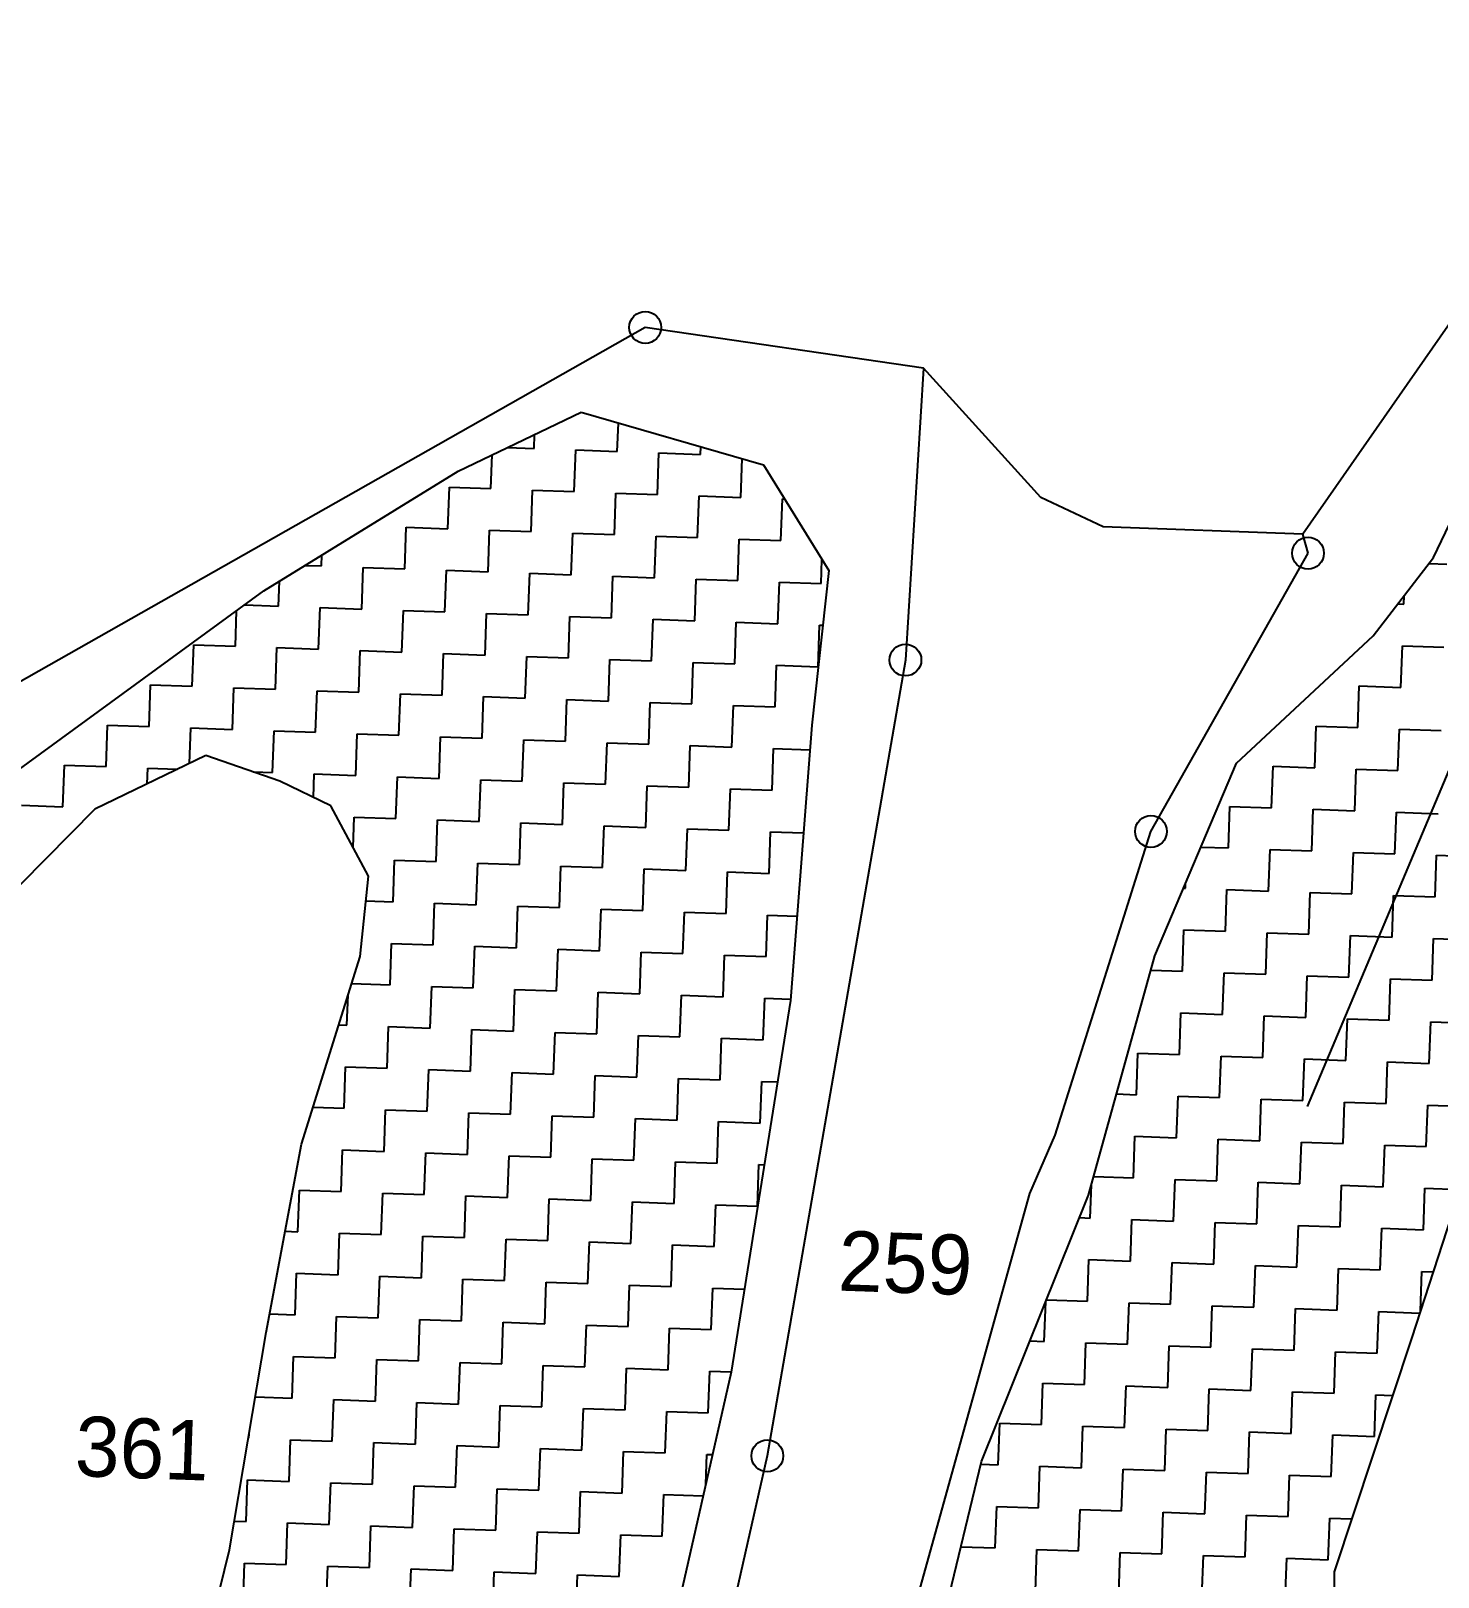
# Model space of a CAD drawing. Header units: metres. Extents: x 287345 to 291891, y 1993918 to 1999987.
# Drawn here: x 287882.8 to 288222.7, y 1998601.2 to 1998974.8 of the extents above; entities that cross this region are included whole.
import ezdxf
from ezdxf.enums import TextEntityAlignment as Align

# ---------------------------------------------------------------- set-up
doc = ezdxf.new("R2010")
doc.units = ezdxf.units.M
doc.header["$MEASUREMENT"] = 0
for name, color, linetype in [('POLY_HATCH', 12, 'Continuous'), ('POLY_PARCEL', 6, 'Continuous'), ('TEXT_PARCEL', 7, 'Continuous'), ('V_BOUND_LINE', 7, 'Continuous')]:
    doc.layers.add(name, color=color, linetype=linetype)
doc.styles.add('TEXT_MAP', font='')
doc.styles.get('TEXT_MAP').set_extended_font_data('Kruti Dev 050')

msp = doc.modelspace()

# ---------------------------------------------------------------- linework, layer by layer
msp.add_lwpolyline([(288266.86, 1998894.86), (288191.08, 1998714.9)])
for centre in [(288031.22, 1998903.19), (288191.32, 1998848.64), (288094.06, 1998822.82), (288153.38, 1998781.4), (288060.71, 1998630.52)]:
    msp.add_circle(centre, 3.85)
at = {"layer": 'POLY_HATCH'}
for p, q in [((287986.02, 1998868.45), (288015.72, 1998882.69)), ((288015.72, 1998882.69), (288059.76, 1998870.01)), ((288221.65, 1998847.61), (288236.66, 1998879.04)), ((287939.11, 1998839.54), (287986.02, 1998868.45)), ((288059.76, 1998870.01), (288075.54, 1998844.44)), ((288207.07, 1998828.67), (288221.65, 1998847.61)), ((288075.54, 1998844.44), (288071.44, 1998807.07)), ((287879.16, 1998795.8), (287939.11, 1998839.54)), ((288174, 1998797.88), (288207.07, 1998828.67)), ((288071.44, 1998807.07), (288066.3, 1998740.55)), ((287925.12, 1998799.77), (287898.24, 1998786.82)), ((287942.97, 1998793.58), (287925.12, 1998799.77)), ((288154.28, 1998751.33), (288174, 1998797.88)), ((287955.27, 1998787.58), (287942.97, 1998793.58)), ((287898.24, 1998786.82), (287866.51, 1998754.59)), ((287964.4, 1998770.58), (287955.27, 1998787.58)), ((287962.33, 1998751.2), (287964.4, 1998770.58)), ((287948.21, 1998705.85), (287962.33, 1998751.2)), ((288138.33, 1998693.53), (288154.28, 1998751.33)), ((288066.3, 1998740.55), (288052, 1998650.73)), ((288235.01, 1998716.54), (288216.29, 1998658.84)), ((287939.65, 1998660.29), (287948.21, 1998705.85)), ((288112.42, 1998629.14), (288138.33, 1998693.53)), ((287930.84, 1998607.8), (287939.65, 1998660.29)), ((288216.29, 1998658.84), (288197.61, 1998602.53)), ((288052, 1998650.73), (288038.83, 1998592.83)), ((288092.86, 1998547.84), (288112.42, 1998629.14)), ((287919.49, 1998562.34), (287930.84, 1998607.8)), ((288197.61, 1998602.53), (288197.77, 1998567.78))]:
    msp.add_line(p, q, dxfattribs=at)
at = {"layer": 'POLY_HATCH', "linetype": 'Continuous'}
for p, q in [((288024.48, 1998873.24), (288024.73, 1998880.09)), ((288004.37, 1998873.95), (288004.49, 1998877.31)), ((287993.96, 1998864.25), (287994.25, 1998872.4)), ((287997.96, 1998874.17), (288004.37, 1998873.95)), ((288014.07, 1998863.54), (288014.43, 1998873.59)), ((288014.43, 1998873.59), (288024.48, 1998873.24)), ((288034.18, 1998862.83), (288034.54, 1998872.88)), ((288034.54, 1998872.88), (288044.59, 1998872.52)), ((288044.59, 1998872.52), (288044.66, 1998874.36)), ((288054.29, 1998862.11), (288054.62, 1998871.49)), ((287983.55, 1998854.55), (287983.91, 1998864.6)), ((287983.91, 1998864.6), (287993.96, 1998864.25)), ((288003.66, 1998853.84), (288004.02, 1998863.89)), ((288004.02, 1998863.89), (288014.07, 1998863.54)), ((288023.77, 1998853.13), (288024.13, 1998863.18)), ((288024.13, 1998863.18), (288034.18, 1998862.83)), ((288043.88, 1998852.42), (288044.24, 1998862.47)), ((288044.24, 1998862.47), (288054.29, 1998862.11)), ((288063.99, 1998851.7), (288064.35, 1998861.76)), ((288064.35, 1998861.76), (288064.87, 1998861.74)), ((287973.14, 1998844.85), (287973.5, 1998854.91)), ((287973.5, 1998854.91), (287983.55, 1998854.55)), ((287993.25, 1998844.14), (287993.61, 1998854.19)), ((287993.61, 1998854.19), (288003.66, 1998853.84)), ((288013.36, 1998843.43), (288013.72, 1998853.48)), ((288013.72, 1998853.48), (288023.77, 1998853.13)), ((288033.47, 1998842.72), (288033.83, 1998852.77)), ((288033.83, 1998852.77), (288043.88, 1998852.42)), ((288053.58, 1998842.01), (288053.94, 1998852.06)), ((288053.94, 1998852.06), (288063.99, 1998851.7)), ((287953.03, 1998845.56), (287953.13, 1998848.18)), ((288073.69, 1998841.29), (288073.89, 1998847.11)), ((288220.54, 1998846.16), (288224.86, 1998846.01)), ((287949.11, 1998845.7), (287953.03, 1998845.56)), ((287962.73, 1998835.15), (287963.09, 1998845.21)), ((287963.09, 1998845.21), (287973.14, 1998844.85)), ((287982.84, 1998834.44), (287983.2, 1998844.5)), ((287983.2, 1998844.5), (287993.25, 1998844.14)), ((288002.95, 1998833.73), (288003.31, 1998843.78)), ((288003.31, 1998843.78), (288013.36, 1998843.43)), ((288023.06, 1998833.02), (288023.42, 1998843.07)), ((288023.42, 1998843.07), (288033.47, 1998842.72)), ((288043.17, 1998832.31), (288043.52, 1998842.36)), ((288043.52, 1998842.36), (288053.58, 1998842.01)), ((287942.62, 1998835.86), (287942.84, 1998841.84)), ((288063.28, 1998831.59), (288063.63, 1998841.65)), ((288063.63, 1998841.65), (288073.69, 1998841.29)), ((287934.47, 1998836.15), (287942.62, 1998835.86)), ((287952.32, 1998825.45), (287952.68, 1998835.51)), ((287952.68, 1998835.51), (287962.73, 1998835.15)), ((288213, 1998836.36), (288214.45, 1998836.31)), ((288214.45, 1998836.31), (288214.52, 1998838.35)), ((287932.21, 1998826.17), (287932.52, 1998834.73)), ((287972.43, 1998824.74), (287972.79, 1998834.8)), ((287972.79, 1998834.8), (287982.84, 1998834.44)), ((287992.54, 1998824.03), (287992.9, 1998834.09)), ((287992.9, 1998834.09), (288002.95, 1998833.73)), ((288012.65, 1998823.32), (288013.01, 1998833.37)), ((288013.01, 1998833.37), (288023.06, 1998833.02)), ((288032.76, 1998822.61), (288033.11, 1998832.66)), ((288033.11, 1998832.66), (288043.17, 1998832.31)), ((288052.87, 1998821.9), (288053.22, 1998831.95)), ((288053.22, 1998831.95), (288063.28, 1998831.59)), ((288072.98, 1998821.18), (288073.33, 1998831.24)), ((288073.33, 1998831.24), (288074.09, 1998831.21)), ((287921.8, 1998816.47), (287922.16, 1998826.52)), ((287922.16, 1998826.52), (287932.21, 1998826.17)), ((287941.91, 1998815.76), (287942.27, 1998825.81)), ((287942.27, 1998825.81), (287952.32, 1998825.45)), ((287962.02, 1998815.04), (287962.38, 1998825.1)), ((287962.38, 1998825.1), (287972.43, 1998824.74)), ((287982.13, 1998814.33), (287982.49, 1998824.39)), ((287982.49, 1998824.39), (287992.54, 1998824.03)), ((288002.24, 1998813.62), (288002.6, 1998823.68)), ((288002.6, 1998823.68), (288012.65, 1998823.32)), ((288213.74, 1998816.2), (288214.1, 1998826.26)), ((288214.1, 1998826.26), (288224.15, 1998825.9)), ((288022.35, 1998812.91), (288022.7, 1998822.96)), ((288022.7, 1998822.96), (288032.76, 1998822.61)), ((288042.46, 1998812.2), (288042.81, 1998822.25)), ((288042.81, 1998822.25), (288052.87, 1998821.9)), ((288062.57, 1998811.49), (288062.92, 1998821.54)), ((288062.92, 1998821.54), (288072.98, 1998821.18)), ((287911.39, 1998806.77), (287911.75, 1998816.82)), ((287911.75, 1998816.82), (287921.8, 1998816.47)), ((288203.33, 1998806.5), (288203.69, 1998816.56)), ((288203.69, 1998816.56), (288213.74, 1998816.2)), ((287931.5, 1998806.06), (287931.86, 1998816.11)), ((287931.86, 1998816.11), (287941.91, 1998815.76)), ((287951.61, 1998805.35), (287951.97, 1998815.4)), ((287951.97, 1998815.4), (287962.02, 1998815.04)), ((287971.72, 1998804.63), (287972.08, 1998814.69)), ((287972.08, 1998814.69), (287982.13, 1998814.33)), ((287991.83, 1998803.92), (287992.18, 1998813.98)), ((287992.18, 1998813.98), (288002.24, 1998813.62)), ((288011.94, 1998803.21), (288012.29, 1998813.26)), ((288012.29, 1998813.26), (288022.35, 1998812.91)), ((288032.05, 1998802.5), (288032.4, 1998812.55)), ((288032.4, 1998812.55), (288042.46, 1998812.2)), ((288052.16, 1998801.79), (288052.51, 1998811.84)), ((288052.51, 1998811.84), (288062.57, 1998811.49)), ((287900.98, 1998797.07), (287901.34, 1998807.12)), ((287901.34, 1998807.12), (287911.39, 1998806.77)), ((287921.14, 1998797.85), (287921.45, 1998806.41)), ((287921.45, 1998806.41), (287931.5, 1998806.06)), ((287941.2, 1998795.65), (287941.56, 1998805.7)), ((287941.56, 1998805.7), (287951.61, 1998805.35)), ((287961.31, 1998794.93), (287961.67, 1998804.99)), ((287961.67, 1998804.99), (287971.72, 1998804.63)), ((288192.92, 1998796.81), (288193.27, 1998806.86)), ((288193.27, 1998806.86), (288203.33, 1998806.5)), ((288213.03, 1998796.09), (288213.38, 1998806.15)), ((288213.38, 1998806.15), (288223.44, 1998805.79)), ((287981.42, 1998794.22), (287981.77, 1998804.28)), ((287981.77, 1998804.28), (287991.83, 1998803.92)), ((288001.53, 1998793.51), (288001.88, 1998803.57)), ((288001.88, 1998803.57), (288011.94, 1998803.21)), ((288021.64, 1998792.8), (288021.99, 1998802.85)), ((288021.99, 1998802.85), (288032.05, 1998802.5)), ((288041.75, 1998792.09), (288042.1, 1998802.14)), ((288042.1, 1998802.14), (288052.16, 1998801.79)), ((288061.85, 1998791.38), (288062.21, 1998801.43)), ((288062.21, 1998801.43), (288070.98, 1998801.12)), ((287890.57, 1998787.37), (287890.93, 1998797.43)), ((287890.93, 1998797.43), (287900.98, 1998797.07)), ((287910.9, 1998792.92), (287911.04, 1998796.71)), ((287911.04, 1998796.71), (287918.25, 1998796.46)), ((287936.52, 1998795.81), (287941.2, 1998795.65)), ((287951.06, 1998789.64), (287951.26, 1998795.29)), ((287951.26, 1998795.29), (287961.31, 1998794.93)), ((287971.01, 1998784.52), (287971.36, 1998794.58)), ((287971.36, 1998794.58), (287981.42, 1998794.22)), ((287991.12, 1998783.81), (287991.47, 1998793.87)), ((287991.47, 1998793.87), (288001.53, 1998793.51)), ((288182.51, 1998787.11), (288182.86, 1998797.16)), ((288182.86, 1998797.16), (288192.92, 1998796.81)), ((288202.62, 1998786.4), (288202.97, 1998796.45)), ((288202.97, 1998796.45), (288213.03, 1998796.09)), ((288011.23, 1998783.1), (288011.58, 1998793.16)), ((288011.58, 1998793.16), (288021.64, 1998792.8)), ((288031.34, 1998782.39), (288031.69, 1998792.44)), ((288031.69, 1998792.44), (288041.75, 1998792.09)), ((288051.44, 1998781.68), (288051.8, 1998791.73)), ((288051.8, 1998791.73), (288061.85, 1998791.38)), ((287880.52, 1998787.73), (287890.57, 1998787.37)), ((288172.1, 1998777.41), (288172.45, 1998787.46)), ((288172.45, 1998787.46), (288182.51, 1998787.11)), ((288192.21, 1998776.7), (288192.56, 1998786.75)), ((288192.56, 1998786.75), (288202.62, 1998786.4)), ((287960.69, 1998777.49), (287960.95, 1998784.88)), ((287960.95, 1998784.88), (287971.01, 1998784.52)), ((287980.71, 1998774.11), (287981.06, 1998784.17)), ((287981.06, 1998784.17), (287991.12, 1998783.81)), ((288000.82, 1998773.4), (288001.17, 1998783.46)), ((288001.17, 1998783.46), (288011.23, 1998783.1)), ((288020.93, 1998772.69), (288021.28, 1998782.75)), ((288021.28, 1998782.75), (288031.34, 1998782.39)), ((288212.32, 1998775.99), (288212.67, 1998786.04)), ((288212.67, 1998786.04), (288222.73, 1998785.68)), ((288041.03, 1998771.98), (288041.39, 1998782.03)), ((288041.39, 1998782.03), (288051.44, 1998781.68)), ((288061.14, 1998771.27), (288061.5, 1998781.32)), ((288061.5, 1998781.32), (288069.43, 1998781.04)), ((288165.43, 1998777.64), (288172.1, 1998777.41)), ((288181.8, 1998767), (288182.15, 1998777.05)), ((288182.15, 1998777.05), (288192.21, 1998776.7)), ((288201.91, 1998766.29), (288202.26, 1998776.34)), ((288202.26, 1998776.34), (288212.32, 1998775.99)), ((288222.02, 1998765.58), (288222.37, 1998775.63)), ((288222.37, 1998775.63), (288232.43, 1998775.27)), ((287970.3, 1998764.42), (287970.65, 1998774.47)), ((287970.65, 1998774.47), (287980.71, 1998774.11)), ((287990.41, 1998763.7), (287990.76, 1998773.76)), ((287990.76, 1998773.76), (288000.82, 1998773.4)), ((288010.51, 1998762.99), (288010.87, 1998773.05)), ((288010.87, 1998773.05), (288020.93, 1998772.69)), ((288030.62, 1998762.28), (288030.98, 1998772.34)), ((288030.98, 1998772.34), (288041.03, 1998771.98)), ((288050.73, 1998761.57), (288051.09, 1998771.62)), ((288051.09, 1998771.62), (288061.14, 1998771.27)), ((288161.23, 1998767.73), (288161.69, 1998767.71)), ((288161.69, 1998767.71), (288161.73, 1998768.91)), ((287963.77, 1998764.65), (287970.3, 1998764.42)), ((287980, 1998754.01), (287980.35, 1998764.06)), ((287980.35, 1998764.06), (287990.41, 1998763.7)), ((288171.39, 1998757.3), (288171.74, 1998767.35)), ((288171.74, 1998767.35), (288181.8, 1998767)), ((288191.5, 1998756.59), (288191.85, 1998766.64)), ((288191.85, 1998766.64), (288201.91, 1998766.29)), ((288211.6, 1998755.88), (288211.96, 1998765.93)), ((288211.96, 1998765.93), (288222.02, 1998765.58)), ((288000.1, 1998753.29), (288000.46, 1998763.35)), ((288000.46, 1998763.35), (288010.51, 1998762.99)), ((288020.21, 1998752.58), (288020.57, 1998762.64)), ((288020.57, 1998762.64), (288030.62, 1998762.28)), ((288040.32, 1998751.87), (288040.68, 1998761.92)), ((288040.68, 1998761.92), (288050.73, 1998761.57)), ((288060.43, 1998751.16), (288060.79, 1998761.21)), ((288060.79, 1998761.21), (288067.88, 1998760.96)), ((288160.98, 1998747.6), (288161.33, 1998757.66)), ((288161.33, 1998757.66), (288171.39, 1998757.3)), ((288181.09, 1998746.89), (288181.44, 1998756.94)), ((288181.44, 1998756.94), (288191.5, 1998756.59)), ((287969.59, 1998744.31), (287969.94, 1998754.36)), ((287969.94, 1998754.36), (287980, 1998754.01)), ((287989.69, 1998743.59), (287990.05, 1998753.65)), ((287990.05, 1998753.65), (288000.1, 1998753.29)), ((288009.8, 1998742.88), (288010.16, 1998752.94)), ((288010.16, 1998752.94), (288020.21, 1998752.58)), ((288201.19, 1998746.18), (288201.55, 1998756.23)), ((288201.55, 1998756.23), (288211.6, 1998755.88)), ((288221.3, 1998745.47), (288221.66, 1998755.52)), ((288221.66, 1998755.52), (288231.71, 1998755.16)), ((288029.91, 1998742.17), (288030.27, 1998752.23)), ((288030.27, 1998752.23), (288040.32, 1998751.87)), ((288050.02, 1998741.46), (288050.38, 1998751.51)), ((288050.38, 1998751.51), (288060.43, 1998751.16)), ((288153.33, 1998747.87), (288160.98, 1998747.6)), ((288170.68, 1998737.19), (288171.03, 1998747.25)), ((288171.03, 1998747.25), (288181.09, 1998746.89)), ((288190.78, 1998736.48), (288191.14, 1998746.53)), ((288191.14, 1998746.53), (288201.19, 1998746.18)), ((288210.89, 1998735.77), (288211.25, 1998745.82)), ((288211.25, 1998745.82), (288221.3, 1998745.47)), ((287959.18, 1998734.61), (287959.43, 1998741.9)), ((287960.28, 1998744.64), (287969.59, 1998744.31)), ((287979.28, 1998733.9), (287979.64, 1998743.95)), ((287979.64, 1998743.95), (287989.69, 1998743.59)), ((287999.39, 1998733.18), (287999.75, 1998743.24)), ((287999.75, 1998743.24), (288009.8, 1998742.88)), ((288019.5, 1998732.47), (288019.86, 1998742.53)), ((288019.86, 1998742.53), (288029.91, 1998742.17)), ((288039.61, 1998731.76), (288039.97, 1998741.82)), ((288039.97, 1998741.82), (288050.02, 1998741.46)), ((288059.72, 1998731.05), (288060.08, 1998741.1)), ((288060.08, 1998741.1), (288066.33, 1998740.88)), ((287957.18, 1998734.68), (287959.18, 1998734.61)), ((287968.87, 1998724.2), (287969.23, 1998734.25)), ((287969.23, 1998734.25), (287979.28, 1998733.9)), ((288160.26, 1998727.49), (288160.62, 1998737.55)), ((288160.62, 1998737.55), (288170.68, 1998737.19)), ((288180.37, 1998726.78), (288180.73, 1998736.83)), ((288180.73, 1998736.83), (288190.78, 1998736.48)), ((288200.48, 1998726.07), (288200.84, 1998736.12)), ((288200.84, 1998736.12), (288210.89, 1998735.77)), ((288220.59, 1998725.36), (288220.95, 1998735.41)), ((288220.95, 1998735.41), (288231, 1998735.06)), ((287988.98, 1998723.49), (287989.34, 1998733.54)), ((287989.34, 1998733.54), (287999.39, 1998733.18)), ((288009.09, 1998722.77), (288009.45, 1998732.83)), ((288009.45, 1998732.83), (288019.5, 1998732.47)), ((288029.2, 1998722.06), (288029.56, 1998732.12)), ((288029.56, 1998732.12), (288039.61, 1998731.76)), ((288049.31, 1998721.35), (288049.67, 1998731.41)), ((288049.67, 1998731.41), (288059.72, 1998731.05)), ((288149.85, 1998717.79), (288150.21, 1998727.85)), ((288150.21, 1998727.85), (288160.26, 1998727.49)), ((288169.96, 1998717.08), (288170.32, 1998727.14)), ((288170.32, 1998727.14), (288180.37, 1998726.78)), ((287958.46, 1998714.5), (287958.82, 1998724.55)), ((287958.82, 1998724.55), (287968.87, 1998724.2)), ((287978.57, 1998713.79), (287978.93, 1998723.84)), ((287978.93, 1998723.84), (287988.98, 1998723.49)), ((287998.68, 1998713.08), (287999.04, 1998723.13)), ((287999.04, 1998723.13), (288009.09, 1998722.77)), ((288190.07, 1998716.37), (288190.43, 1998726.42)), ((288190.43, 1998726.42), (288200.48, 1998726.07)), ((288210.18, 1998715.66), (288210.54, 1998725.71)), ((288210.54, 1998725.71), (288220.59, 1998725.36)), ((288018.79, 1998712.36), (288019.15, 1998722.42)), ((288019.15, 1998722.42), (288029.2, 1998722.06)), ((288038.9, 1998711.65), (288039.26, 1998721.71)), ((288039.26, 1998721.71), (288049.31, 1998721.35)), ((288059.01, 1998710.94), (288059.36, 1998721)), ((288059.36, 1998721), (288063.17, 1998720.86)), ((288145.08, 1998717.96), (288149.85, 1998717.79)), ((288159.55, 1998707.38), (288159.91, 1998717.44)), ((288159.91, 1998717.44), (288169.96, 1998717.08)), ((288179.66, 1998706.67), (288180.02, 1998716.73)), ((288180.02, 1998716.73), (288190.07, 1998716.37)), ((288199.77, 1998705.96), (288200.13, 1998716.01)), ((288200.13, 1998716.01), (288210.18, 1998715.66)), ((288219.88, 1998705.25), (288220.24, 1998715.3)), ((288220.24, 1998715.3), (288230.29, 1998714.95)), ((287950.99, 1998714.76), (287958.46, 1998714.5)), ((287968.16, 1998704.09), (287968.52, 1998714.14)), ((287968.52, 1998714.14), (287978.57, 1998713.79)), ((287988.27, 1998703.38), (287988.63, 1998713.43)), ((287988.63, 1998713.43), (287998.68, 1998713.08)), ((288008.38, 1998702.67), (288008.74, 1998712.72)), ((288008.74, 1998712.72), (288018.79, 1998712.36)), ((288028.49, 1998701.95), (288028.84, 1998712.01)), ((288028.84, 1998712.01), (288038.9, 1998711.65)), ((288048.6, 1998701.24), (288048.95, 1998711.3)), ((288048.95, 1998711.3), (288059.01, 1998710.94)), ((287948.01, 1998704.8), (287948.05, 1998704.8)), ((287948.05, 1998704.8), (287948.06, 1998705.07)), ((287957.75, 1998694.39), (287958.11, 1998704.44)), ((287958.11, 1998704.44), (287968.16, 1998704.09)), ((288149.14, 1998697.68), (288149.5, 1998707.74)), ((288149.5, 1998707.74), (288159.55, 1998707.38)), ((288169.25, 1998696.97), (288169.61, 1998707.03)), ((288169.61, 1998707.03), (288179.66, 1998706.67)), ((288189.36, 1998696.26), (288189.72, 1998706.32)), ((288189.72, 1998706.32), (288199.77, 1998705.96)), ((288209.47, 1998695.55), (288209.83, 1998705.6)), ((288209.83, 1998705.6), (288219.88, 1998705.25)), ((287977.86, 1998693.68), (287978.22, 1998703.73)), ((287978.22, 1998703.73), (287988.27, 1998703.38)), ((287997.97, 1998692.97), (287998.33, 1998703.02)), ((287998.33, 1998703.02), (288008.38, 1998702.67)), ((288018.08, 1998692.26), (288018.43, 1998702.31)), ((288018.43, 1998702.31), (288028.49, 1998701.95)), ((288038.19, 1998691.54), (288038.54, 1998701.6)), ((288038.54, 1998701.6), (288048.6, 1998701.24)), ((288058.3, 1998690.83), (288058.65, 1998700.89)), ((288058.65, 1998700.89), (288059.98, 1998700.84)), ((288139.57, 1998698.02), (288149.14, 1998697.68)), ((288158.84, 1998687.27), (288159.2, 1998697.33)), ((288159.2, 1998697.33), (288169.25, 1998696.97)), ((288178.95, 1998686.56), (288179.31, 1998696.62)), ((288179.31, 1998696.62), (288189.36, 1998696.26)), ((287947.34, 1998684.69), (287947.7, 1998694.75)), ((287947.7, 1998694.75), (287957.75, 1998694.39)), ((287967.45, 1998683.98), (287967.81, 1998694.03)), ((287967.81, 1998694.03), (287977.86, 1998693.68)), ((287987.56, 1998683.27), (287987.92, 1998693.32)), ((287987.92, 1998693.32), (287997.97, 1998692.97)), ((288138.73, 1998687.99), (288139.02, 1998696.01)), ((288199.06, 1998685.85), (288199.42, 1998695.91)), ((288199.42, 1998695.91), (288209.47, 1998695.55)), ((288219.17, 1998685.14), (288219.52, 1998695.19)), ((288219.52, 1998695.19), (288227.99, 1998694.89)), ((288007.67, 1998682.56), (288008.02, 1998692.61)), ((288008.02, 1998692.61), (288018.08, 1998692.26)), ((288027.78, 1998681.84), (288028.13, 1998691.9)), ((288028.13, 1998691.9), (288038.19, 1998691.54)), ((288047.89, 1998681.13), (288048.24, 1998691.19)), ((288048.24, 1998691.19), (288058.3, 1998690.83)), ((288136.14, 1998688.08), (288138.73, 1998687.99)), ((288148.43, 1998677.58), (288148.79, 1998687.63)), ((288148.79, 1998687.63), (288158.84, 1998687.27)), ((288168.54, 1998676.86), (288168.9, 1998686.92)), ((288168.9, 1998686.92), (288178.95, 1998686.56)), ((288188.65, 1998676.15), (288189.01, 1998686.21)), ((288189.01, 1998686.21), (288199.06, 1998685.85)), ((288208.76, 1998675.44), (288209.11, 1998685.5)), ((288209.11, 1998685.5), (288219.17, 1998685.14)), ((287944.25, 1998684.8), (287947.34, 1998684.69)), ((287957.04, 1998674.28), (287957.4, 1998684.34)), ((287957.4, 1998684.34), (287967.45, 1998683.98)), ((287977.15, 1998673.57), (287977.51, 1998683.62)), ((287977.51, 1998683.62), (287987.56, 1998683.27)), ((287997.26, 1998672.86), (287997.61, 1998682.91)), ((287997.61, 1998682.91), (288007.67, 1998682.56)), ((288017.37, 1998672.15), (288017.72, 1998682.2)), ((288017.72, 1998682.2), (288027.78, 1998681.84)), ((288037.48, 1998671.43), (288037.83, 1998681.49)), ((288037.83, 1998681.49), (288047.89, 1998681.13)), ((288138.02, 1998667.88), (288138.38, 1998677.93)), ((288138.38, 1998677.93), (288148.43, 1998677.58)), ((287946.63, 1998664.58), (287946.99, 1998674.64)), ((287946.99, 1998674.64), (287957.04, 1998674.28)), ((288158.13, 1998667.17), (288158.49, 1998677.22)), ((288158.49, 1998677.22), (288168.54, 1998676.86)), ((288178.24, 1998666.45), (288178.59, 1998676.51)), ((288178.59, 1998676.51), (288188.65, 1998676.15)), ((288198.35, 1998665.74), (288198.7, 1998675.8)), ((288198.7, 1998675.8), (288208.76, 1998675.44)), ((288218.48, 1998665.59), (288218.81, 1998675.08)), ((288218.81, 1998675.08), (288221.53, 1998674.99)), ((287966.74, 1998663.87), (287967.09, 1998673.93)), ((287967.09, 1998673.93), (287977.15, 1998673.57)), ((287986.85, 1998663.16), (287987.2, 1998673.21)), ((287987.2, 1998673.21), (287997.26, 1998672.86)), ((288006.96, 1998662.45), (288007.31, 1998672.5)), ((288007.31, 1998672.5), (288017.37, 1998672.15)), ((288027.07, 1998661.74), (288027.42, 1998671.79)), ((288027.42, 1998671.79), (288037.48, 1998671.43)), ((288047.18, 1998661.02), (288047.53, 1998671.08)), ((288047.53, 1998671.08), (288055.2, 1998670.81)), ((288127.61, 1998658.18), (288127.95, 1998667.73)), ((288128.15, 1998668.23), (288138.02, 1998667.88)), ((288147.72, 1998657.47), (288148.08, 1998667.52)), ((288148.08, 1998667.52), (288158.13, 1998667.17)), ((288167.83, 1998656.75), (288168.18, 1998666.81)), ((288168.18, 1998666.81), (288178.24, 1998666.45)), ((287940.49, 1998664.8), (287946.63, 1998664.58)), ((287956.33, 1998654.17), (287956.68, 1998664.23)), ((287956.68, 1998664.23), (287966.74, 1998663.87)), ((287976.44, 1998653.46), (287976.79, 1998663.51)), ((287976.79, 1998663.51), (287986.85, 1998663.16)), ((288187.94, 1998656.04), (288188.29, 1998666.1)), ((288188.29, 1998666.1), (288198.35, 1998665.74)), ((288208.05, 1998655.33), (288208.4, 1998665.39)), ((288208.4, 1998665.39), (288218.3, 1998665.04)), ((287996.55, 1998652.75), (287996.9, 1998662.8)), ((287996.9, 1998662.8), (288006.96, 1998662.45)), ((288016.66, 1998652.04), (288017.01, 1998662.09)), ((288017.01, 1998662.09), (288027.07, 1998661.74)), ((288036.76, 1998651.33), (288037.12, 1998661.38)), ((288037.12, 1998661.38), (288047.18, 1998661.02)), ((288124.15, 1998658.3), (288127.61, 1998658.18)), ((288137.31, 1998647.77), (288137.67, 1998657.82)), ((288137.67, 1998657.82), (288147.72, 1998657.47)), ((288157.42, 1998647.06), (288157.77, 1998657.11)), ((288157.77, 1998657.11), (288167.83, 1998656.75)), ((288177.53, 1998646.34), (288177.88, 1998656.4)), ((288177.88, 1998656.4), (288187.94, 1998656.04)), ((288197.64, 1998645.63), (288197.99, 1998655.69)), ((288197.99, 1998655.69), (288208.05, 1998655.33)), ((287945.92, 1998644.47), (287946.27, 1998654.53)), ((287946.27, 1998654.53), (287956.33, 1998654.17)), ((287966.03, 1998643.76), (287966.38, 1998653.82)), ((287966.38, 1998653.82), (287976.44, 1998653.46)), ((287986.14, 1998643.05), (287986.49, 1998653.1)), ((287986.49, 1998653.1), (287996.55, 1998652.75)), ((288006.25, 1998642.34), (288006.6, 1998652.39)), ((288006.6, 1998652.39), (288016.66, 1998652.04)), ((288026.35, 1998641.63), (288026.71, 1998651.68)), ((288026.71, 1998651.68), (288036.76, 1998651.33)), ((288046.46, 1998640.92), (288046.82, 1998650.97)), ((288046.82, 1998650.97), (288052.01, 1998650.79)), ((288126.9, 1998638.07), (288127.26, 1998648.12)), ((288127.26, 1998648.12), (288137.31, 1998647.77)), ((287937.04, 1998644.79), (287945.92, 1998644.47)), ((288147.01, 1998637.36), (288147.36, 1998647.41)), ((288147.36, 1998647.41), (288157.42, 1998647.06)), ((288167.12, 1998636.65), (288167.47, 1998646.7)), ((288167.47, 1998646.7), (288177.53, 1998646.34)), ((288187.23, 1998635.93), (288187.58, 1998645.99)), ((288187.58, 1998645.99), (288197.64, 1998645.63)), ((288207.34, 1998635.22), (288207.69, 1998645.28)), ((288207.69, 1998645.28), (288211.74, 1998645.13)), ((287955.62, 1998634.06), (287955.97, 1998644.12)), ((287955.97, 1998644.12), (287966.03, 1998643.76)), ((287975.73, 1998633.35), (287976.08, 1998643.41)), ((287976.08, 1998643.41), (287986.14, 1998643.05)), ((287995.84, 1998632.64), (287996.19, 1998642.69)), ((287996.19, 1998642.69), (288006.25, 1998642.34)), ((288015.94, 1998631.93), (288016.3, 1998641.98)), ((288016.3, 1998641.98), (288026.35, 1998641.63)), ((288036.05, 1998631.22), (288036.41, 1998641.27)), ((288036.41, 1998641.27), (288046.46, 1998640.92)), ((288116.49, 1998628.37), (288116.84, 1998638.42)), ((288116.84, 1998638.42), (288126.9, 1998638.07)), ((288136.6, 1998627.66), (288136.95, 1998637.71)), ((288136.95, 1998637.71), (288147.01, 1998637.36)), ((288156.71, 1998626.95), (288157.06, 1998637)), ((288157.06, 1998637), (288167.12, 1998636.65)), ((287935.36, 1998634.78), (287935.51, 1998634.77)), ((287935.51, 1998634.77), (287935.55, 1998635.87)), ((287945.21, 1998624.36), (287945.56, 1998634.42)), ((287945.56, 1998634.42), (287955.62, 1998634.06)), ((287965.32, 1998623.65), (287965.67, 1998633.71)), ((287965.67, 1998633.71), (287975.73, 1998633.35)), ((288176.82, 1998626.24), (288177.17, 1998636.29)), ((288177.17, 1998636.29), (288187.23, 1998635.93)), ((288196.93, 1998625.52), (288197.28, 1998635.58)), ((288197.28, 1998635.58), (288207.34, 1998635.22)), ((287985.42, 1998622.94), (287985.78, 1998633)), ((287985.78, 1998633), (287995.84, 1998632.64)), ((288005.53, 1998622.23), (288005.89, 1998632.28)), ((288005.89, 1998632.28), (288015.94, 1998631.93)), ((288025.64, 1998621.52), (288026, 1998631.57)), ((288026, 1998631.57), (288036.05, 1998631.22)), ((288045.85, 1998623.7), (288046.11, 1998630.86)), ((288046.11, 1998630.86), (288047.47, 1998630.81)), ((288112.27, 1998628.52), (288116.49, 1998628.37)), ((288126.19, 1998617.96), (288126.54, 1998628.01)), ((288126.54, 1998628.01), (288136.6, 1998627.66)), ((288146.3, 1998617.25), (288146.65, 1998627.3)), ((288146.65, 1998627.3), (288156.71, 1998626.95)), ((288166.41, 1998616.54), (288166.76, 1998626.59)), ((288166.76, 1998626.59), (288176.82, 1998626.24)), ((288186.51, 1998615.83), (288186.87, 1998625.88)), ((288186.87, 1998625.88), (288196.93, 1998625.52)), ((287934.8, 1998614.67), (287935.15, 1998624.72)), ((287935.15, 1998624.72), (287945.21, 1998624.36)), ((287954.91, 1998613.95), (287955.26, 1998624.01)), ((287955.26, 1998624.01), (287965.32, 1998623.65)), ((287975.01, 1998613.24), (287975.37, 1998623.3)), ((287975.37, 1998623.3), (287985.42, 1998622.94)), ((287995.12, 1998612.53), (287995.48, 1998622.59)), ((287995.48, 1998622.59), (288005.53, 1998622.23)), ((288015.23, 1998611.82), (288015.59, 1998621.87)), ((288015.59, 1998621.87), (288025.64, 1998621.52)), ((288035.34, 1998611.11), (288035.7, 1998621.16)), ((288035.7, 1998621.16), (288045.2, 1998620.83)), ((288115.78, 1998608.26), (288116.13, 1998618.32)), ((288116.13, 1998618.32), (288126.19, 1998617.96)), ((287932, 1998614.76), (287934.8, 1998614.67)), ((288135.89, 1998607.55), (288136.24, 1998617.6)), ((288136.24, 1998617.6), (288146.3, 1998617.25)), ((288156, 1998606.84), (288156.35, 1998616.89)), ((288156.35, 1998616.89), (288166.41, 1998616.54)), ((288176.1, 1998606.13), (288176.46, 1998616.18)), ((288176.46, 1998616.18), (288186.51, 1998615.83)), ((288196.21, 1998605.41), (288196.57, 1998615.47)), ((288196.57, 1998615.47), (288201.84, 1998615.28)), ((287944.5, 1998604.26), (287944.85, 1998614.31)), ((287944.85, 1998614.31), (287954.91, 1998613.95)), ((287964.6, 1998603.54), (287964.96, 1998613.6)), ((287964.96, 1998613.6), (287975.01, 1998613.24)), ((287984.71, 1998602.83), (287985.07, 1998612.89)), ((287985.07, 1998612.89), (287995.12, 1998612.53)), ((288004.82, 1998602.12), (288005.18, 1998612.17)), ((288005.18, 1998612.17), (288015.23, 1998611.82)), ((288024.93, 1998601.41), (288025.29, 1998611.46)), ((288025.29, 1998611.46), (288035.34, 1998611.11)), ((288107.47, 1998608.56), (288115.78, 1998608.26)), ((288125.48, 1998597.85), (288125.83, 1998607.91)), ((288125.83, 1998607.91), (288135.89, 1998607.55)), ((288145.59, 1998597.14), (288145.94, 1998607.19)), ((288145.94, 1998607.19), (288156, 1998606.84)), ((287934.09, 1998594.56), (287934.44, 1998604.61)), ((287934.44, 1998604.61), (287944.5, 1998604.26)), ((287954.19, 1998593.84), (287954.55, 1998603.9)), ((287954.55, 1998603.9), (287964.6, 1998603.54)), ((287974.3, 1998593.13), (287974.66, 1998603.19)), ((287974.66, 1998603.19), (287984.71, 1998602.83)), ((288165.69, 1998596.43), (288166.05, 1998606.48)), ((288166.05, 1998606.48), (288176.1, 1998606.13)), ((288185.8, 1998595.72), (288186.16, 1998605.77)), ((288186.16, 1998605.77), (288196.21, 1998605.41)), ((287994.41, 1998592.42), (287994.77, 1998602.48)), ((287994.77, 1998602.48), (288004.82, 1998602.12)), ((288014.52, 1998591.71), (288014.88, 1998601.76)), ((288014.88, 1998601.76), (288024.93, 1998601.41))]:
    msp.add_line(p, q, dxfattribs=at)
at = {"layer": 'POLY_PARCEL'}
for p, q in [((288098.46, 1998893.35), (288094.06, 1998822.82)), ((288191.32, 1998848.64), (288190.07, 1998853.27)), ((288153.38, 1998781.4), (288191.32, 1998848.64)), ((288094.06, 1998822.82), (288060.71, 1998630.52)), ((288130.2, 1998708.03), (288153.38, 1998781.4)), ((288124.09, 1998693.91), (288130.2, 1998708.03)), ((288088.99, 1998567.32), (288124.09, 1998693.91)), ((288060.71, 1998630.52), (288027.67, 1998485.15))]:
    msp.add_line(p, q, dxfattribs=at)
at = {"layer": 'V_BOUND_LINE'}
for p, q in [((288274.68, 1998974.83), (288190.07, 1998853.27)), ((288031.22, 1998903.19), (287808.8, 1998777.12)), ((288098.46, 1998893.35), (288031.22, 1998903.19)), ((288126.75, 1998862.09), (288098.46, 1998893.35)), ((288141.86, 1998854.97), (288126.75, 1998862.09)), ((288190.07, 1998853.27), (288141.86, 1998854.97))]:
    msp.add_line(p, q, dxfattribs=at)

# ---------------------------------------------------------------- texts
at = {"layer": 'TEXT_PARCEL', "style": 'TEXT_MAP'}
for s, p in [('259', (288094.07, 1998677.14)), ('361', (287909.7, 1998632.35))]:
    msp.add_text(s, height=14.488, rotation=357.9734, dxfattribs=at).set_placement(p, align=Align.MIDDLE)

doc.saveas('drawing.dxf')
